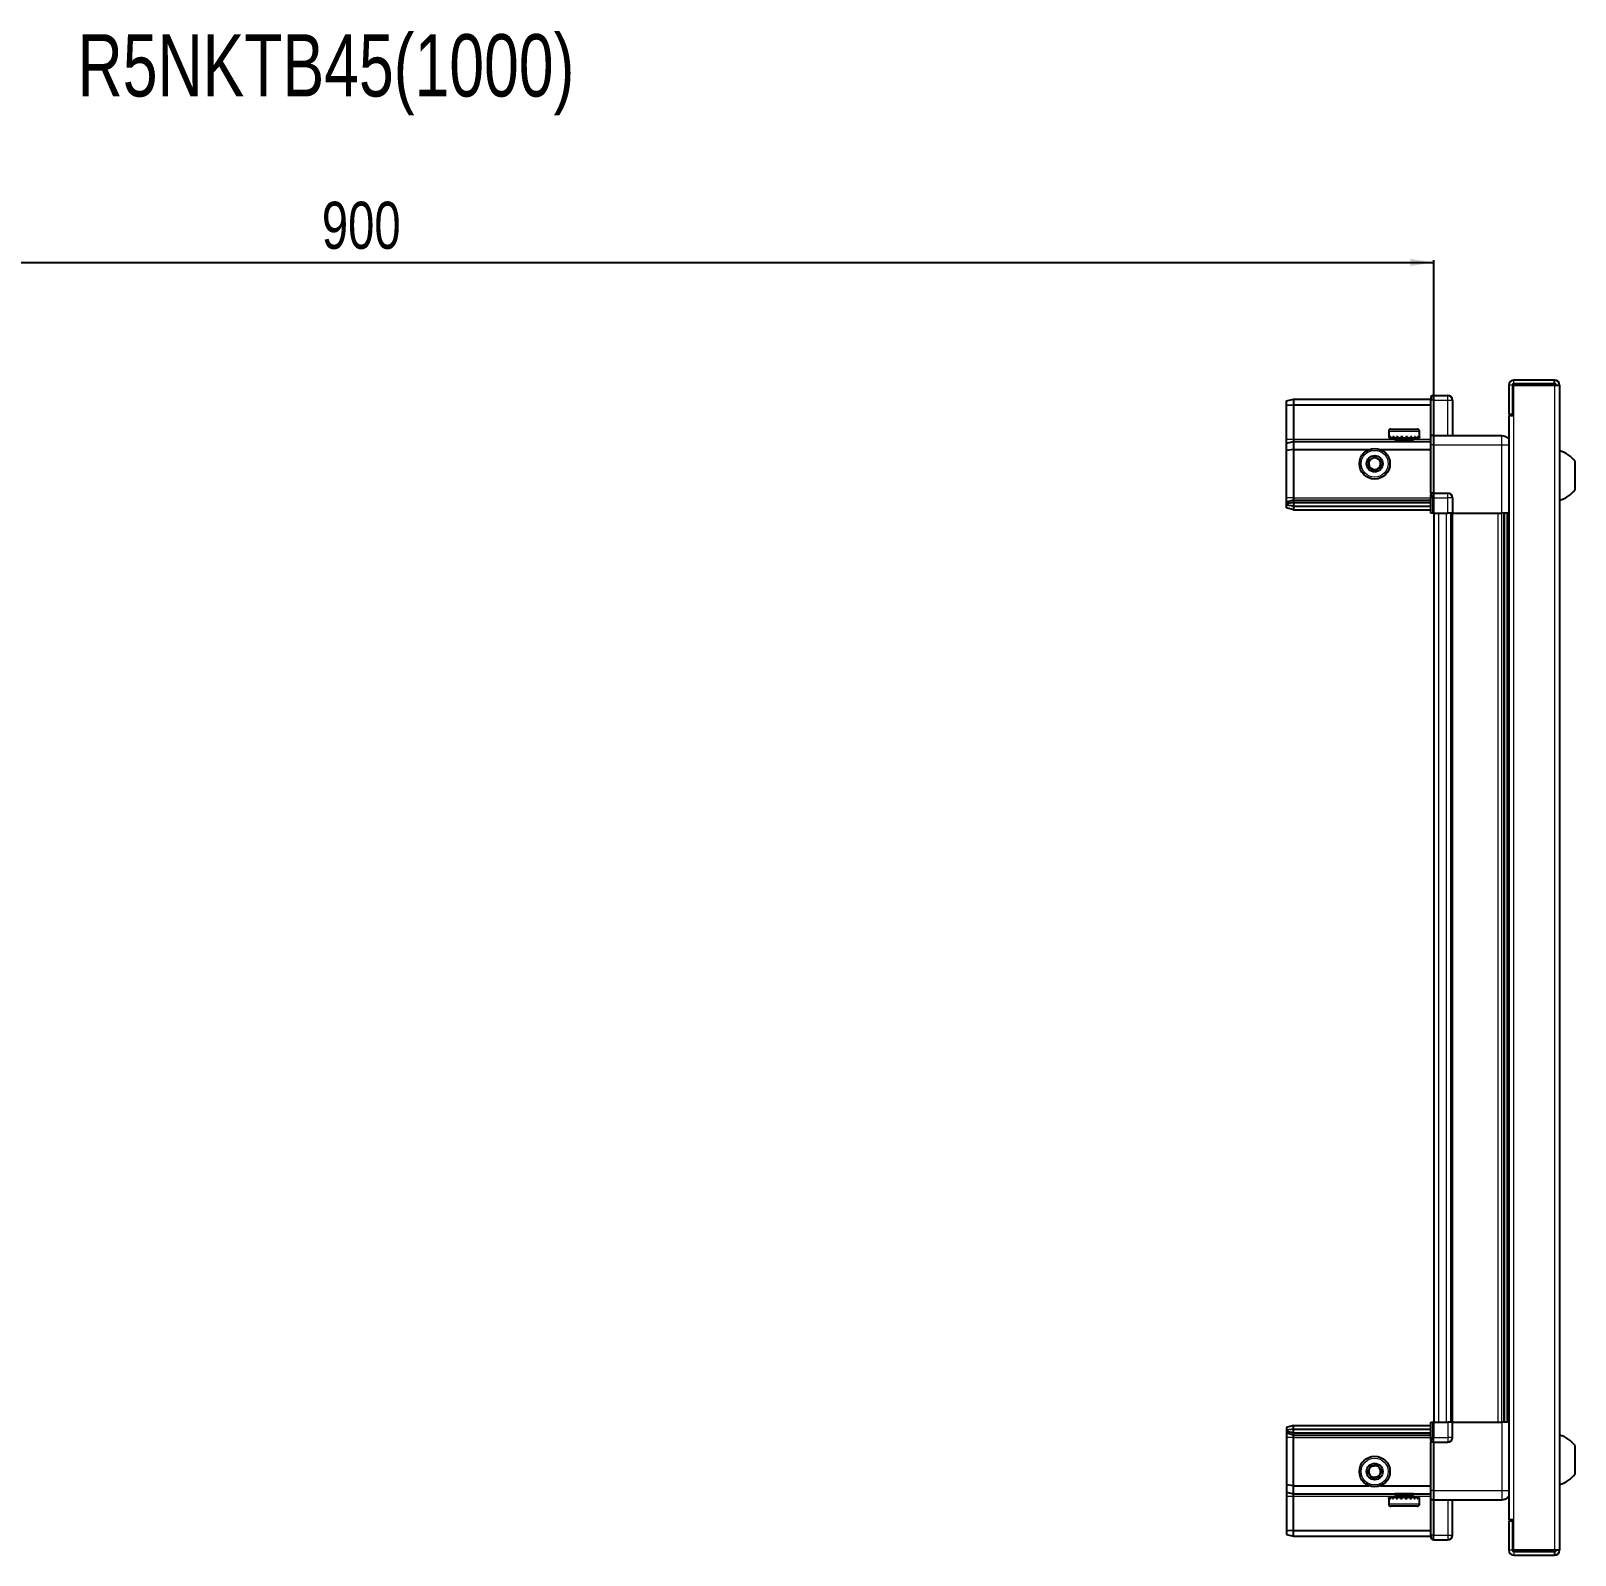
# Model space of a CAD drawing. Header units: millimetres. Extents: x 1021 to 3223, y -287 to 1541.
# Drawn here: x 1999 to 2655, y 893 to 1541 of the extents above; entities that cross this region are included whole.
import ezdxf

# ---------------------------------------------------------------- set-up
doc = ezdxf.new("R2010")
doc.units = ezdxf.units.MM
doc.layers.add('FORMAT', color=7, linetype='Continuous')
doc.styles.add('SLDTEXTSTYLE0', font='TXT', dxfattribs={"width": 0.75})
doc.dimstyles.new('SLDDIMSTYLE0', dxfattribs={"dimtxt": 20, "dimasz": 10, "dimexe": 0, "dimexo": 0.0625, "dimgap": 5, "dimtad": 2, "dimdec": 1, "dimrnd": 1e-09, "dimzin": 12, "dimdsep": 46, "dimtxsty": 'SLDTEXTSTYLE0', "dimsah": 1, "dimcen": 0.09, "dimadec": 0, "dimazin": 3, "dimtfac": 1, "dimtofl": 0, "dimtmove": 0, "dimatfit": 3, "dimfxl": 0, "dimfrac": 2, "dimtolj": 1, "dimtzin": 12, "dimarcsym": 0})

# ---------------------------------------------------------------- blocks, each defined once
blk = doc.blocks.new('_D_4')
at = {"layer": 'FORMAT'}
for p, q in [((1695.13, 1335.67), (1695.13, 1443.16)), ((2595.13, 1335.67), (2595.13, 1443.16)), ((1695.13, 1442.16), (2595.13, 1442.16))]:
    blk.add_line(p, q, dxfattribs=at)
for points in [[(1695.13, 1442.16), (1705.13, 1440.63), (1705.13, 1443.7)], [(2595.13, 1442.16), (2585.13, 1443.7), (2585.13, 1440.63)]]:
    blk.add_solid(points, dxfattribs=at)
at = {"layer": 'FORMAT', "insert": (2122.97, 1467.95), "char_height": 20, "attachment_point": 1, "style": 'SLDTEXTSTYLE0'}
blk.add_mtext('900', dxfattribs=at)

msp = doc.modelspace()

# ---------------------------------------------------------------- linework, layer by layer
at = {"color": 7, "linetype": 'Continuous', "lineweight": 25}
for p, q in [((2626.98, 1390.06), (2626.98, 1377.66)), ((2628.48, 1390.06), (2628.48, 1377.66)), ((2628.98, 1377.16), (2628.98, 1390.06)), ((2628.98, 1390.06), (2646.38, 1390.06)), ((2646.38, 1392.16), (2629.08, 1392.16)), ((2646.38, 1390.66), (2629.08, 1390.66)), ((2646.38, 1390.66), (2646.38, 1392.16)), ((2646.38, 1390.06), (2648.48, 1390.06)), ((2648.48, 1390.06), (2648.48, 895.26)), ((2532.48, 1383.36), (2535.48, 1384.16)), ((2535.48, 1384.16), (2535.48, 1381.66)), ((2535.48, 1384.16), (2593.78, 1384.16)), ((2594.65, 1385.66), (2593.78, 1385.16)), ((2594.65, 1385.66), (2593.78, 1385.16)), ((2593.78, 1385.16), (2593.78, 1383.66)), ((2593.78, 1368.86), (2593.78, 1383.66)), ((2594.98, 1385.66), (2594.65, 1385.66)), ((2594.98, 1385.66), (2594.65, 1385.66)), ((2594.98, 1383.66), (2594.98, 1385.66)), ((2594.98, 1385.66), (2594.98, 1385.66)), ((2594.98, 1385.66), (2600.98, 1385.66)), ((2594.98, 1383.66), (2594.98, 1368.86)), ((2602.98, 1383.66), (2602.98, 1368.66)), ((2532.48, 1381.51), (2532.48, 1383.36)), ((2532.48, 1381.51), (2535.48, 1381.66)), ((2532.48, 1367.16), (2532.48, 1381.51)), ((2535.48, 1381.66), (2535.48, 1367.16)), ((2535.48, 1381.66), (2593.78, 1381.66)), ((2626.88, 1377.16), (2626.88, 908.16)), ((2626.88, 1377.16), (2628.98, 1377.16)), ((2626.98, 1377.66), (2628.48, 1377.66)), ((2575.98, 1370.56), (2575.98, 1367.66)), ((2576.78, 1371.36), (2588.18, 1371.36)), ((2588.98, 1367.66), (2588.98, 1370.56)), ((2532.48, 1365.36), (2532.48, 1367.16)), ((2532.48, 1365.36), (2535.48, 1366.16)), ((2532.48, 1362.33), (2532.48, 1365.36)), ((2535.48, 1367.16), (2535.48, 1366.16)), ((2535.48, 1366.16), (2535.48, 1362.66)), ((2535.48, 1366.16), (2593.78, 1366.16)), ((2575.98, 1367.66), (2576.02, 1367.66)), ((2576.14, 1368.16), (2576.02, 1368.16)), ((2576.02, 1368.16), (2576.02, 1367.66)), ((2576.02, 1367.66), (2576.14, 1367.66)), ((2576.14, 1368.16), (2576.14, 1367.66)), ((2576.14, 1367.66), (2576.55, 1367.66)), ((2576.89, 1368.16), (2576.55, 1368.16)), ((2576.55, 1368.16), (2576.55, 1367.66)), ((2576.55, 1367.66), (2576.89, 1367.66)), ((2576.89, 1368.16), (2576.89, 1367.66)), ((2576.89, 1367.66), (2577.66, 1367.66)), ((2578.19, 1368.16), (2577.66, 1368.16)), ((2577.66, 1368.16), (2577.66, 1367.66)), ((2577.66, 1367.66), (2578.19, 1367.66)), ((2578.08, 1367.66), (2578.08, 1367.56)), ((2578.08, 1367.56), (2586.88, 1367.56)), ((2578.19, 1368.16), (2578.19, 1367.66)), ((2578.19, 1367.66), (2579.25, 1367.66)), ((2578.48, 1367.16), (2579.17, 1366.68)), ((2578.48, 1367.16), (2586.48, 1367.16)), ((2579.17, 1366.68), (2578.48, 1366.2)), ((2578.48, 1366.2), (2578.48, 1366.16)), ((2578.48, 1366.2), (2586.48, 1366.2)), ((2579.17, 1366.68), (2585.79, 1366.68)), ((2579.91, 1368.16), (2579.25, 1368.16)), ((2579.25, 1368.16), (2579.25, 1367.66)), ((2579.25, 1367.66), (2579.91, 1367.66)), ((2579.91, 1368.16), (2579.91, 1367.66)), ((2579.91, 1367.66), (2581.15, 1367.66)), ((2581.88, 1368.16), (2581.15, 1368.16)), ((2581.15, 1368.16), (2581.15, 1367.66)), ((2581.15, 1367.66), (2581.58, 1367.66)), ((2581.58, 1368.16), (2581.58, 1367.66)), ((2581.88, 1368.16), (2581.88, 1367.66)), ((2581.88, 1367.66), (2583.18, 1367.66)), ((2583.9, 1368.16), (2583.18, 1368.16)), ((2583.18, 1368.16), (2583.18, 1367.66)), ((2583.45, 1368.16), (2583.45, 1367.66)), ((2583.45, 1367.66), (2583.9, 1367.66)), ((2583.9, 1368.16), (2583.9, 1367.66)), ((2583.9, 1367.66), (2585.14, 1367.66)), ((2585.8, 1368.16), (2585.14, 1368.16)), ((2585.14, 1368.16), (2585.14, 1367.66)), ((2585.14, 1367.66), (2585.8, 1367.66)), ((2585.79, 1366.68), (2586.48, 1367.16)), ((2586.48, 1366.2), (2585.79, 1366.68)), ((2585.8, 1368.16), (2585.8, 1367.66)), ((2585.8, 1367.66), (2586.84, 1367.66)), ((2586.48, 1366.16), (2586.48, 1366.2)), ((2587.36, 1368.16), (2586.84, 1368.16)), ((2586.84, 1368.16), (2586.84, 1367.66)), ((2586.84, 1367.66), (2587.36, 1367.66)), ((2586.88, 1367.56), (2586.88, 1367.66)), ((2587.36, 1368.16), (2587.36, 1367.66)), ((2587.36, 1367.66), (2588.12, 1367.66)), ((2588.45, 1368.16), (2588.12, 1368.16)), ((2588.12, 1368.16), (2588.12, 1367.66)), ((2588.12, 1367.66), (2588.45, 1367.66)), ((2588.45, 1368.16), (2588.45, 1367.66)), ((2588.45, 1367.66), (2588.84, 1367.66)), ((2588.95, 1368.16), (2588.84, 1368.16)), ((2588.84, 1368.16), (2588.84, 1367.66)), ((2588.84, 1367.66), (2588.95, 1367.66)), ((2588.95, 1368.16), (2588.95, 1367.66)), ((2588.95, 1367.66), (2588.98, 1367.66)), ((2593.78, 1368.66), (2593.78, 1368.86)), ((2594.98, 1368.66), (2593.78, 1368.66)), ((2593.78, 1364.66), (2593.78, 1368.66)), ((2593.78, 1344.36), (2593.78, 1364.66)), ((2594.98, 1368.86), (2594.98, 1368.66)), ((2594.98, 1368.66), (2594.98, 1364.66)), ((2594.98, 1368.66), (2623.98, 1368.66)), ((2594.98, 1364.66), (2594.98, 1344.36)), ((2535.48, 1362.66), (2532.48, 1362.33)), ((2532.48, 1342.16), (2532.48, 1362.33)), ((2535.48, 1362.66), (2535.48, 1342.16)), ((2535.48, 1362.66), (2567.48, 1362.66)), ((2572.48, 1362.66), (2593.78, 1362.66)), ((2655.08, 1345.66), (2655.08, 1357.66)), ((2593.78, 1344.16), (2593.78, 1344.36)), ((2594.98, 1344.16), (2593.78, 1344.16)), ((2593.78, 1344.16), (2593.78, 1343.49)), ((2594.98, 1344.36), (2594.98, 1344.16)), ((2594.98, 1342.16), (2594.98, 1344.16)), ((2594.98, 1342.16), (2594.98, 1344.16)), ((2594.98, 1344.16), (2600.98, 1344.16)), ((2532.48, 1340.36), (2532.48, 1342.16)), ((2535.48, 1341.16), (2532.48, 1340.36)), ((2532.48, 1339.62), (2532.48, 1340.36)), ((2535.48, 1340.16), (2532.48, 1339.62)), ((2532.48, 1339.12), (2532.48, 1339.62)), ((2535.48, 1338.66), (2532.48, 1339.12)), ((2532.48, 1337.97), (2532.48, 1339.12)), ((2535.48, 1337.16), (2532.48, 1337.97)), ((2535.48, 1342.16), (2535.48, 1341.16)), ((2535.48, 1341.16), (2535.48, 1340.16)), ((2535.48, 1341.16), (2593.78, 1341.16)), ((2535.48, 1340.16), (2535.48, 1338.66)), ((2535.48, 1340.16), (2593.78, 1340.16)), ((2535.48, 1338.66), (2593.78, 1338.66)), ((2535.48, 1338.66), (2535.48, 1337.16)), ((2593.78, 1335.66), (2593.78, 1343.49)), ((2594.65, 1342.16), (2594.65, 1335.66)), ((2594.98, 1342.16), (2594.98, 1335.66)), ((2602.98, 1342.16), (2602.98, 1335.66)), ((2535.48, 1337.16), (2593.78, 1337.16)), ((2594.65, 1335.66), (2593.78, 1335.66)), ((2594.98, 1335.66), (2594.65, 1335.66)), ((2594.98, 1335.66), (2600.98, 1335.66)), ((2595.13, 1335.66), (2595.13, 949.66)), ((2602.98, 1335.66), (2600.98, 1335.66)), ((2602.33, 1335.66), (2602.33, 949.66)), ((2602.98, 1335.66), (2623.98, 1335.66)), ((2625.01, 949.66), (2625.01, 1335.66)), ((2625.04, 949.66), (2625.04, 1335.66)), ((2626.83, 1335.66), (2626.83, 949.66)), ((2535.48, 948.16), (2532.48, 947.36)), ((2532.48, 947.36), (2532.48, 946.21)), ((2535.48, 946.66), (2532.48, 946.21)), ((2532.48, 946.21), (2532.48, 945.71)), ((2535.48, 945.16), (2532.48, 945.71)), ((2532.48, 945.71), (2532.48, 944.97)), ((2535.48, 944.16), (2532.48, 944.97)), ((2532.48, 944.97), (2532.48, 943.16)), ((2535.48, 946.66), (2535.48, 948.16)), ((2535.48, 948.16), (2593.78, 948.16)), ((2535.48, 946.66), (2593.78, 946.66)), ((2535.48, 945.16), (2535.48, 946.66)), ((2535.48, 945.16), (2593.78, 945.16)), ((2535.48, 944.16), (2535.48, 945.16)), ((2535.48, 944.16), (2593.78, 944.16)), ((2535.48, 943.16), (2535.48, 944.16)), ((2593.78, 941.84), (2593.78, 949.66)), ((2593.78, 949.66), (2594.65, 949.66)), ((2594.65, 949.66), (2594.65, 949.66)), ((2594.65, 949.66), (2594.65, 943.16)), ((2594.98, 949.66), (2594.65, 949.66)), ((2594.98, 949.66), (2594.98, 943.16)), ((2594.98, 949.66), (2594.98, 949.66)), ((2594.98, 949.66), (2594.98, 943.16)), ((2594.98, 949.66), (2600.98, 949.66)), ((2602.98, 949.66), (2600.98, 949.66)), ((2602.98, 943.16), (2602.98, 949.66)), ((2602.98, 949.66), (2623.98, 949.66)), ((2532.48, 943.16), (2532.48, 923)), ((2535.48, 922.66), (2535.48, 943.16)), ((2593.78, 941.84), (2593.78, 941.16)), ((2594.98, 941.16), (2593.78, 941.16)), ((2593.78, 940.96), (2593.78, 941.16)), ((2593.78, 920.66), (2593.78, 940.96)), ((2594.98, 941.16), (2594.98, 943.16)), ((2594.98, 941.16), (2594.98, 940.96)), ((2594.98, 941.16), (2600.98, 941.16)), ((2594.98, 940.96), (2594.98, 920.66)), ((2655.08, 927.66), (2655.08, 939.66)), ((2535.48, 922.66), (2532.48, 923)), ((2532.48, 923), (2532.48, 919.97)), ((2532.48, 919.97), (2535.48, 919.16)), ((2532.48, 919.97), (2532.48, 918.16)), ((2532.48, 918.16), (2532.48, 903.82)), ((2535.48, 922.66), (2567.48, 922.66)), ((2535.48, 919.16), (2535.48, 922.66)), ((2535.48, 919.16), (2593.78, 919.16)), ((2535.48, 918.16), (2535.48, 919.16)), ((2535.48, 903.66), (2535.48, 918.16)), ((2572.48, 922.66), (2593.78, 922.66)), ((2578.48, 919.16), (2578.48, 919.13)), ((2578.48, 919.13), (2579.17, 918.65)), ((2586.48, 919.13), (2578.48, 919.13)), ((2579.17, 918.65), (2578.48, 918.16)), ((2586.48, 918.16), (2578.48, 918.16)), ((2585.79, 918.65), (2579.17, 918.65)), ((2585.79, 918.65), (2586.48, 919.13)), ((2586.48, 918.16), (2585.79, 918.65)), ((2586.48, 919.13), (2586.48, 919.16)), ((2593.78, 916.66), (2593.78, 920.66)), ((2594.98, 920.66), (2594.98, 916.66)), ((2575.98, 917.66), (2575.98, 914.76)), ((2576, 917.66), (2575.98, 917.66)), ((2576, 917.16), (2576, 917.66)), ((2576.1, 917.66), (2576, 917.66)), ((2576, 917.16), (2576.1, 917.16)), ((2576.1, 917.16), (2576.1, 917.66)), ((2576.47, 917.66), (2576.1, 917.66)), ((2576.47, 917.16), (2576.47, 917.66)), ((2576.79, 917.66), (2576.47, 917.66)), ((2576.47, 917.16), (2576.79, 917.16)), ((2588.18, 913.96), (2576.78, 913.96)), ((2576.79, 917.16), (2576.79, 917.66)), ((2577.53, 917.66), (2576.79, 917.66)), ((2577.53, 917.16), (2577.53, 917.66)), ((2578.04, 917.66), (2577.53, 917.66)), ((2577.53, 917.16), (2578.04, 917.16)), ((2578.04, 917.16), (2578.04, 917.66)), ((2579.07, 917.66), (2578.04, 917.66)), ((2578.08, 917.76), (2578.08, 917.66)), ((2586.88, 917.76), (2578.08, 917.76)), ((2579.07, 917.16), (2579.07, 917.66)), ((2579.72, 917.66), (2579.07, 917.66)), ((2579.07, 917.16), (2579.72, 917.16)), ((2579.72, 917.16), (2579.72, 917.66)), ((2580.95, 917.66), (2579.72, 917.66)), ((2580.95, 917.16), (2580.95, 917.66)), ((2581.44, 917.66), (2580.95, 917.66)), ((2580.95, 917.16), (2581.68, 917.16)), ((2581.44, 917.16), (2581.44, 917.66)), ((2581.68, 917.16), (2581.68, 917.66)), ((2582.98, 917.66), (2581.68, 917.66)), ((2582.98, 917.16), (2582.98, 917.66)), ((2582.98, 917.16), (2583.71, 917.16)), ((2583.31, 917.16), (2583.31, 917.66)), ((2583.71, 917.66), (2583.31, 917.66)), ((2583.71, 917.16), (2583.71, 917.66)), ((2584.95, 917.66), (2583.71, 917.66)), ((2584.95, 917.16), (2584.95, 917.66)), ((2585.62, 917.66), (2584.95, 917.66)), ((2584.95, 917.16), (2585.62, 917.16)), ((2585.62, 917.16), (2585.62, 917.66)), ((2586.69, 917.66), (2585.62, 917.66)), ((2586.69, 917.16), (2586.69, 917.66)), ((2587.23, 917.66), (2586.69, 917.66)), ((2586.69, 917.16), (2587.23, 917.16)), ((2586.88, 917.66), (2586.88, 917.76)), ((2587.23, 917.16), (2587.23, 917.66)), ((2588.02, 917.66), (2587.23, 917.66)), ((2588.02, 917.16), (2588.02, 917.66)), ((2588.37, 917.66), (2588.02, 917.66)), ((2588.02, 917.16), (2588.37, 917.16)), ((2588.37, 917.16), (2588.37, 917.66)), ((2588.8, 917.66), (2588.37, 917.66)), ((2588.8, 917.16), (2588.8, 917.66)), ((2588.93, 917.66), (2588.8, 917.66)), ((2588.8, 917.16), (2588.93, 917.16)), ((2588.93, 917.16), (2588.93, 917.66)), ((2588.98, 917.66), (2588.93, 917.66)), ((2588.98, 914.76), (2588.98, 917.66)), ((2594.98, 916.66), (2593.78, 916.66)), ((2593.78, 916.46), (2593.78, 916.66)), ((2593.78, 901.66), (2593.78, 916.46)), ((2594.98, 916.66), (2594.98, 916.46)), ((2594.98, 916.66), (2623.98, 916.66)), ((2594.98, 916.46), (2594.98, 901.66)), ((2594.98, 916.46), (2594.98, 901.66)), ((2602.98, 901.66), (2602.98, 916.66)), ((2628.98, 908.16), (2626.88, 908.16)), ((2626.98, 907.66), (2628.48, 907.66)), ((2626.98, 907.66), (2626.98, 895.26)), ((2628.48, 907.66), (2628.48, 895.26)), ((2628.98, 895.26), (2628.98, 908.16)), ((2532.48, 903.82), (2535.48, 903.66)), ((2532.48, 903.82), (2532.48, 901.97)), ((2532.48, 901.97), (2535.48, 901.16)), ((2535.48, 903.66), (2593.78, 903.66)), ((2535.48, 901.16), (2535.48, 903.66)), ((2535.48, 901.16), (2593.78, 901.16)), ((2593.78, 901.66), (2593.78, 900.16)), ((2593.78, 900.16), (2594.65, 899.66)), ((2594.98, 899.66), (2594.65, 899.66)), ((2594.98, 899.66), (2594.98, 901.66)), ((2594.98, 899.66), (2600.98, 899.66)), ((2646.38, 895.26), (2628.98, 895.26)), ((2629.08, 894.66), (2646.38, 894.66)), ((2629.08, 893.16), (2646.38, 893.16)), ((2648.48, 895.26), (2646.38, 895.26)), ((2646.38, 894.66), (2646.38, 893.16))]:
    msp.add_line(p, q, dxfattribs=at)
at = {"color": 8, "linetype": 'Continuous', "lineweight": 18}
for p, q in [((2628.48, 1390.06), (2626.98, 1390.06)), ((2629.08, 1390.66), (2629.08, 1392.16)), ((2646.38, 1390.06), (2646.38, 895.26)), ((2594.98, 1383.66), (2593.78, 1383.66)), ((2594.98, 1383.66), (2600.98, 1383.66)), ((2600.98, 1383.66), (2600.98, 1385.66)), ((2600.98, 1368.66), (2600.98, 1383.66)), ((2600.98, 1383.66), (2602.98, 1383.66)), ((2628.98, 1377.16), (2628.98, 908.16)), ((2575.98, 1370.56), (2588.98, 1370.56)), ((2532.48, 1367.16), (2535.48, 1367.16)), ((2535.48, 1367.16), (2578.48, 1367.16)), ((2586.48, 1367.16), (2593.78, 1367.16)), ((2593.78, 1368.86), (2594.98, 1368.86)), ((2594.98, 1364.66), (2593.78, 1364.66)), ((2594.98, 1364.66), (2623.98, 1364.66)), ((2623.98, 1335.66), (2623.98, 1364.66)), ((2593.78, 1344.36), (2594.98, 1344.36)), ((2600.98, 1342.16), (2600.98, 1344.16)), ((2535.48, 1342.16), (2532.48, 1342.16)), ((2535.48, 1342.16), (2593.78, 1342.16)), ((2594.98, 1342.16), (2594.65, 1342.16)), ((2594.98, 1342.16), (2600.98, 1342.16)), ((2602.98, 1342.16), (2600.98, 1342.16)), ((2600.98, 1335.66), (2600.98, 1342.16)), ((2597.13, 1335.66), (2597.13, 949.66)), ((2600.33, 1335.66), (2600.33, 949.66)), ((2602.98, 1335.66), (2602.98, 949.66)), ((2622.39, 949.66), (2622.39, 1335.66)), ((2623.8, 1335.66), (2623.8, 949.66)), ((2626.25, 949.66), (2626.25, 1335.66)), ((2594.98, 949.66), (2594.65, 949.66)), ((2600.98, 949.66), (2600.98, 943.16)), ((2623.98, 949.66), (2623.98, 920.66)), ((2535.48, 943.16), (2532.48, 943.16)), ((2535.48, 943.16), (2593.78, 943.16)), ((2594.98, 940.96), (2593.78, 940.96)), ((2594.98, 943.16), (2594.65, 943.16)), ((2594.98, 943.16), (2600.98, 943.16)), ((2602.98, 943.16), (2600.98, 943.16)), ((2600.98, 943.16), (2600.98, 941.16)), ((2532.48, 918.16), (2535.48, 918.16)), ((2535.48, 918.16), (2578.48, 918.16)), ((2586.48, 918.16), (2593.78, 918.16)), ((2594.98, 920.66), (2593.78, 920.66)), ((2594.98, 920.66), (2623.98, 920.66)), ((2588.98, 914.76), (2575.98, 914.76)), ((2594.98, 916.46), (2593.78, 916.46)), ((2600.98, 916.66), (2600.98, 901.66)), ((2594.98, 901.66), (2593.78, 901.66)), ((2594.98, 901.66), (2600.98, 901.66)), ((2600.98, 901.66), (2602.98, 901.66)), ((2600.98, 901.66), (2600.98, 899.66)), ((2628.48, 895.26), (2626.98, 895.26)), ((2629.08, 894.66), (2629.08, 893.16))]:
    msp.add_line(p, q, dxfattribs=at)
at = {"color": 7, "linetype": 'Continuous', "lineweight": 25}
for centre, radius in [((2569.98, 1356.66), 6.5), ((2569.98, 1356.66), 3.46), ((2569.98, 928.66), 6.5), ((2569.98, 928.66), 3.46)]:
    msp.add_circle(centre, radius, dxfattribs=at)
at = {"color": 8, "linetype": 'Continuous', "lineweight": 18}
for centre in [(2569.98, 1356.66), (2569.98, 928.66)]:
    msp.add_circle(centre, 5.7, dxfattribs=at)
at = {"color": 7, "linetype": 'Continuous', "lineweight": 25}
for centre, radius, start, end in [((2629.08, 1390.06), 2.1, 90, 180), ((2629.08, 1390.06), 0.6, 90, 180), ((2646.38, 1390.06), 2.1, 0, 90), ((2646.38, 1390.06), 0.6, 0, 90), ((2600.98, 1383.66), 2, 360, 90), ((2576.78, 1370.56), 0.8, 90, 180), ((2588.18, 1370.56), 0.8, 0, 90), ((2578.08, 1367.16), 0.4, 0, 90), ((2586.88, 1367.16), 0.4, 90, 180), ((2569.98, 1356.66), 2.5, 120.74103, 180.74103), ((2569.98, 1356.66), 2.5, 60.74103, 120.74103), ((2569.98, 1356.66), 2.5, 0.74103, 60.74103), ((2645.46, 1350.64), 11.91, 36.1266, 75.29965), ((2569.98, 1356.66), 2.5, 180.74103, 240.74103), ((2569.98, 1356.66), 2.5, 240.74103, 300.74103), ((2569.98, 1356.66), 2.5, 300.74103, 0.74103), ((2600.98, 1342.16), 2, 0, 90), ((2645.46, 1352.69), 11.91, 284.70035, 323.8734), ((2645.46, 932.64), 11.91, 36.1266, 75.29965), ((2600.98, 943.16), 2, 270, 0), ((2569.98, 928.66), 2.5, 95.91157, 155.91157), ((2569.98, 928.66), 2.5, 35.91157, 95.91157), ((2569.98, 928.66), 2.5, 155.91157, 215.91157), ((2569.98, 928.66), 2.5, 215.91157, 275.91157), ((2569.98, 928.66), 2.5, 275.91157, 335.91157), ((2569.98, 928.66), 2.5, 335.91157, 35.91157), ((2645.46, 934.69), 11.91, 284.70035, 323.8734), ((2578.08, 918.16), 0.4, 270, 0), ((2586.88, 918.16), 0.4, 180, 270), ((2576.78, 914.76), 0.8, 180, 270), ((2588.18, 914.76), 0.8, 270, 0), ((2600.98, 901.66), 2, 270, 0), ((2629.08, 895.26), 2.1, 180, 270), ((2629.08, 895.26), 0.6, 180, 270), ((2646.38, 895.26), 2.1, 270, 0), ((2646.38, 895.26), 0.6, 270, 0)]:
    msp.add_arc(centre, radius, start, end, dxfattribs=at)
for centre, start_param, end_param in [((2591.19, 1342.16), 0, 0.722734), ((2591.19, 943.16), 5.560451, 6.283185)]:
    msp.add_ellipse(centre, major_axis=(3.46, 0), ratio=0.57735, start_param=start_param, end_param=end_param, dxfattribs=at)
for points, knots in [([(2623.98, 1368.66), (2624.42, 1368.62), (2625.1, 1368.55), (2625.91, 1368.11), (2626.47, 1367.67), (2626.75, 1367.3), (2626.88, 1367.12)], [0, 0, 0, 0, 0.3842982, 0.5911726, 0.8024372, 1, 1, 1, 1]), ([(2567.46, 1358.07), (2567.91, 1358.34), (2568.74, 1358.83), (2569.56, 1359.32), (2569.95, 1359.55)], [0, 0, 0, 0, 0.534686, 1, 1, 1, 1]), ([(2567.5, 1355.19), (2567.5, 1355.31), (2567.49, 1355.91), (2567.48, 1356.91), (2567.47, 1357.73), (2567.46, 1358.07)], [0, 0, 0, 0, 0.1331247, 0.6370994, 1, 1, 1, 1]), ([(2569.95, 1359.55), (2570.4, 1359.3), (2571.24, 1358.83), (2572.07, 1358.36), (2572.46, 1358.14)], [0, 0, 0, 0, 0.534686, 1, 1, 1, 1]), ([(2572.46, 1358.14), (2572.47, 1357.8), (2572.48, 1356.97), (2572.49, 1355.98), (2572.5, 1355.38), (2572.5, 1355.25)], [0, 0, 0, 0, 0.362901, 0.866875, 1, 1, 1, 1]), ([(2570.02, 1353.78), (2569.57, 1354.03), (2568.73, 1354.5), (2567.89, 1354.97), (2567.5, 1355.19)], [0, 0, 0, 0, 0.534686, 1, 1, 1, 1]), ([(2572.5, 1355.25), (2572.06, 1354.99), (2571.23, 1354.5), (2570.4, 1354.01), (2570.02, 1353.78)], [0, 0, 0, 0, 0.534686, 1, 1, 1, 1]), ([(2626.83, 1335.66), (2626.8, 1335.66), (2626.58, 1335.66), (2625.86, 1335.66), (2624.89, 1335.66), (2624.24, 1335.66), (2623.98, 1335.66)], [0, 0, 0, 0, 0.071707, 0.420979, 0.770251, 1, 1, 1, 1]), ([(2626.83, 949.66), (2626.8, 949.66), (2626.58, 949.66), (2625.86, 949.66), (2624.89, 949.66), (2624.24, 949.66), (2623.98, 949.66)], [0, 0, 0, 0, 0.071707, 0.420979, 0.770251, 1, 1, 1, 1]), ([(2568.29, 931), (2568.63, 931.04), (2569.45, 931.12), (2570.44, 931.22), (2571.04, 931.29), (2571.16, 931.3)], [0, 0, 0, 0, 0.362901, 0.866875, 1, 1, 1, 1]), ([(2571.16, 931.3), (2571.46, 930.88), (2572.03, 930.1), (2572.59, 929.32), (2572.85, 928.96)], [0, 0, 0, 0, 0.534686, 1, 1, 1, 1]), ([(2567.11, 928.37), (2567.32, 928.84), (2567.72, 929.72), (2568.11, 930.59), (2568.29, 931)], [0, 0, 0, 0, 0.5346859, 1, 1, 1, 1]), ([(2568.81, 926.03), (2568.5, 926.45), (2567.94, 927.23), (2567.37, 928.01), (2567.11, 928.37)], [0, 0, 0, 0, 0.534686, 1, 1, 1, 1]), ([(2571.68, 926.33), (2571.55, 926.31), (2570.96, 926.25), (2569.97, 926.15), (2569.15, 926.06), (2568.81, 926.03)], [0, 0, 0, 0, 0.133125, 0.637099, 1, 1, 1, 1]), ([(2572.85, 928.96), (2572.64, 928.49), (2572.25, 927.61), (2571.86, 926.73), (2571.68, 926.33)], [0, 0, 0, 0, 0.5346859, 1, 1, 1, 1]), ([(2623.98, 916.66), (2624.42, 916.71), (2625.1, 916.78), (2625.91, 917.22), (2626.47, 917.66), (2626.75, 918.03), (2626.88, 918.21)], [0, 0, 0, 0, 0.384298, 0.591173, 0.802437, 1, 1, 1, 1])]:
    msp.add_open_spline(points, degree=3, knots=knots, dxfattribs=at)
at = {"color": 8, "linetype": 'Continuous', "lineweight": 18}
for points in [[(2623.98, 1364.66), (2623.98, 1365.19), (2623.98, 1366.24), (2623.98, 1367.56), (2623.98, 1368.48), (2623.98, 1368.6), (2623.98, 1368.66)], [(2623.98, 920.66), (2623.98, 920.14), (2623.98, 919.09), (2623.98, 917.77), (2623.98, 916.84), (2623.98, 916.72), (2623.98, 916.66)]]:
    msp.add_open_spline(points, degree=3, dxfattribs=at)
for points in [[(2623.98, 1364.66), (2624.42, 1364.66), (2625.1, 1364.66), (2625.91, 1364.66), (2626.47, 1364.66), (2626.75, 1364.66), (2626.88, 1364.66)], [(2623.98, 920.66), (2624.42, 920.66), (2625.1, 920.66), (2625.91, 920.66), (2626.47, 920.66), (2626.75, 920.66), (2626.88, 920.66)]]:
    msp.add_open_spline(points, degree=3, knots=[0, 0, 0, 0, 0.384298, 0.591173, 0.802437, 1, 1, 1, 1], dxfattribs=at)

# ---------------------------------------------------------------- texts
at = {"layer": 'FORMAT', "insert": (2019.29, 1539.1), "char_height": 26.4583, "attachment_point": 1, "style": 'SLDTEXTSTYLE0'}
msp.add_mtext('R5NKTB45(1000)', dxfattribs=at)

# ---------------------------------------------------------------- dimensions: what is measured, and where the dimension line sits
at = {"layer": 'FORMAT'}
dim = msp.add_linear_dim(base=(2595.13, 1442.16), p1=(1695.13, 1335.66), p2=(2595.13, 1335.66), angle=0, dimstyle='SLDDIMSTYLE0', dxfattribs=at)
dim.commit()
dim.dimension.update_dxf_attribs({"geometry": '_D_4', "text_midpoint": (2145.13, 1442.16), "dimtype": 160})

doc.saveas('drawing.dxf')
